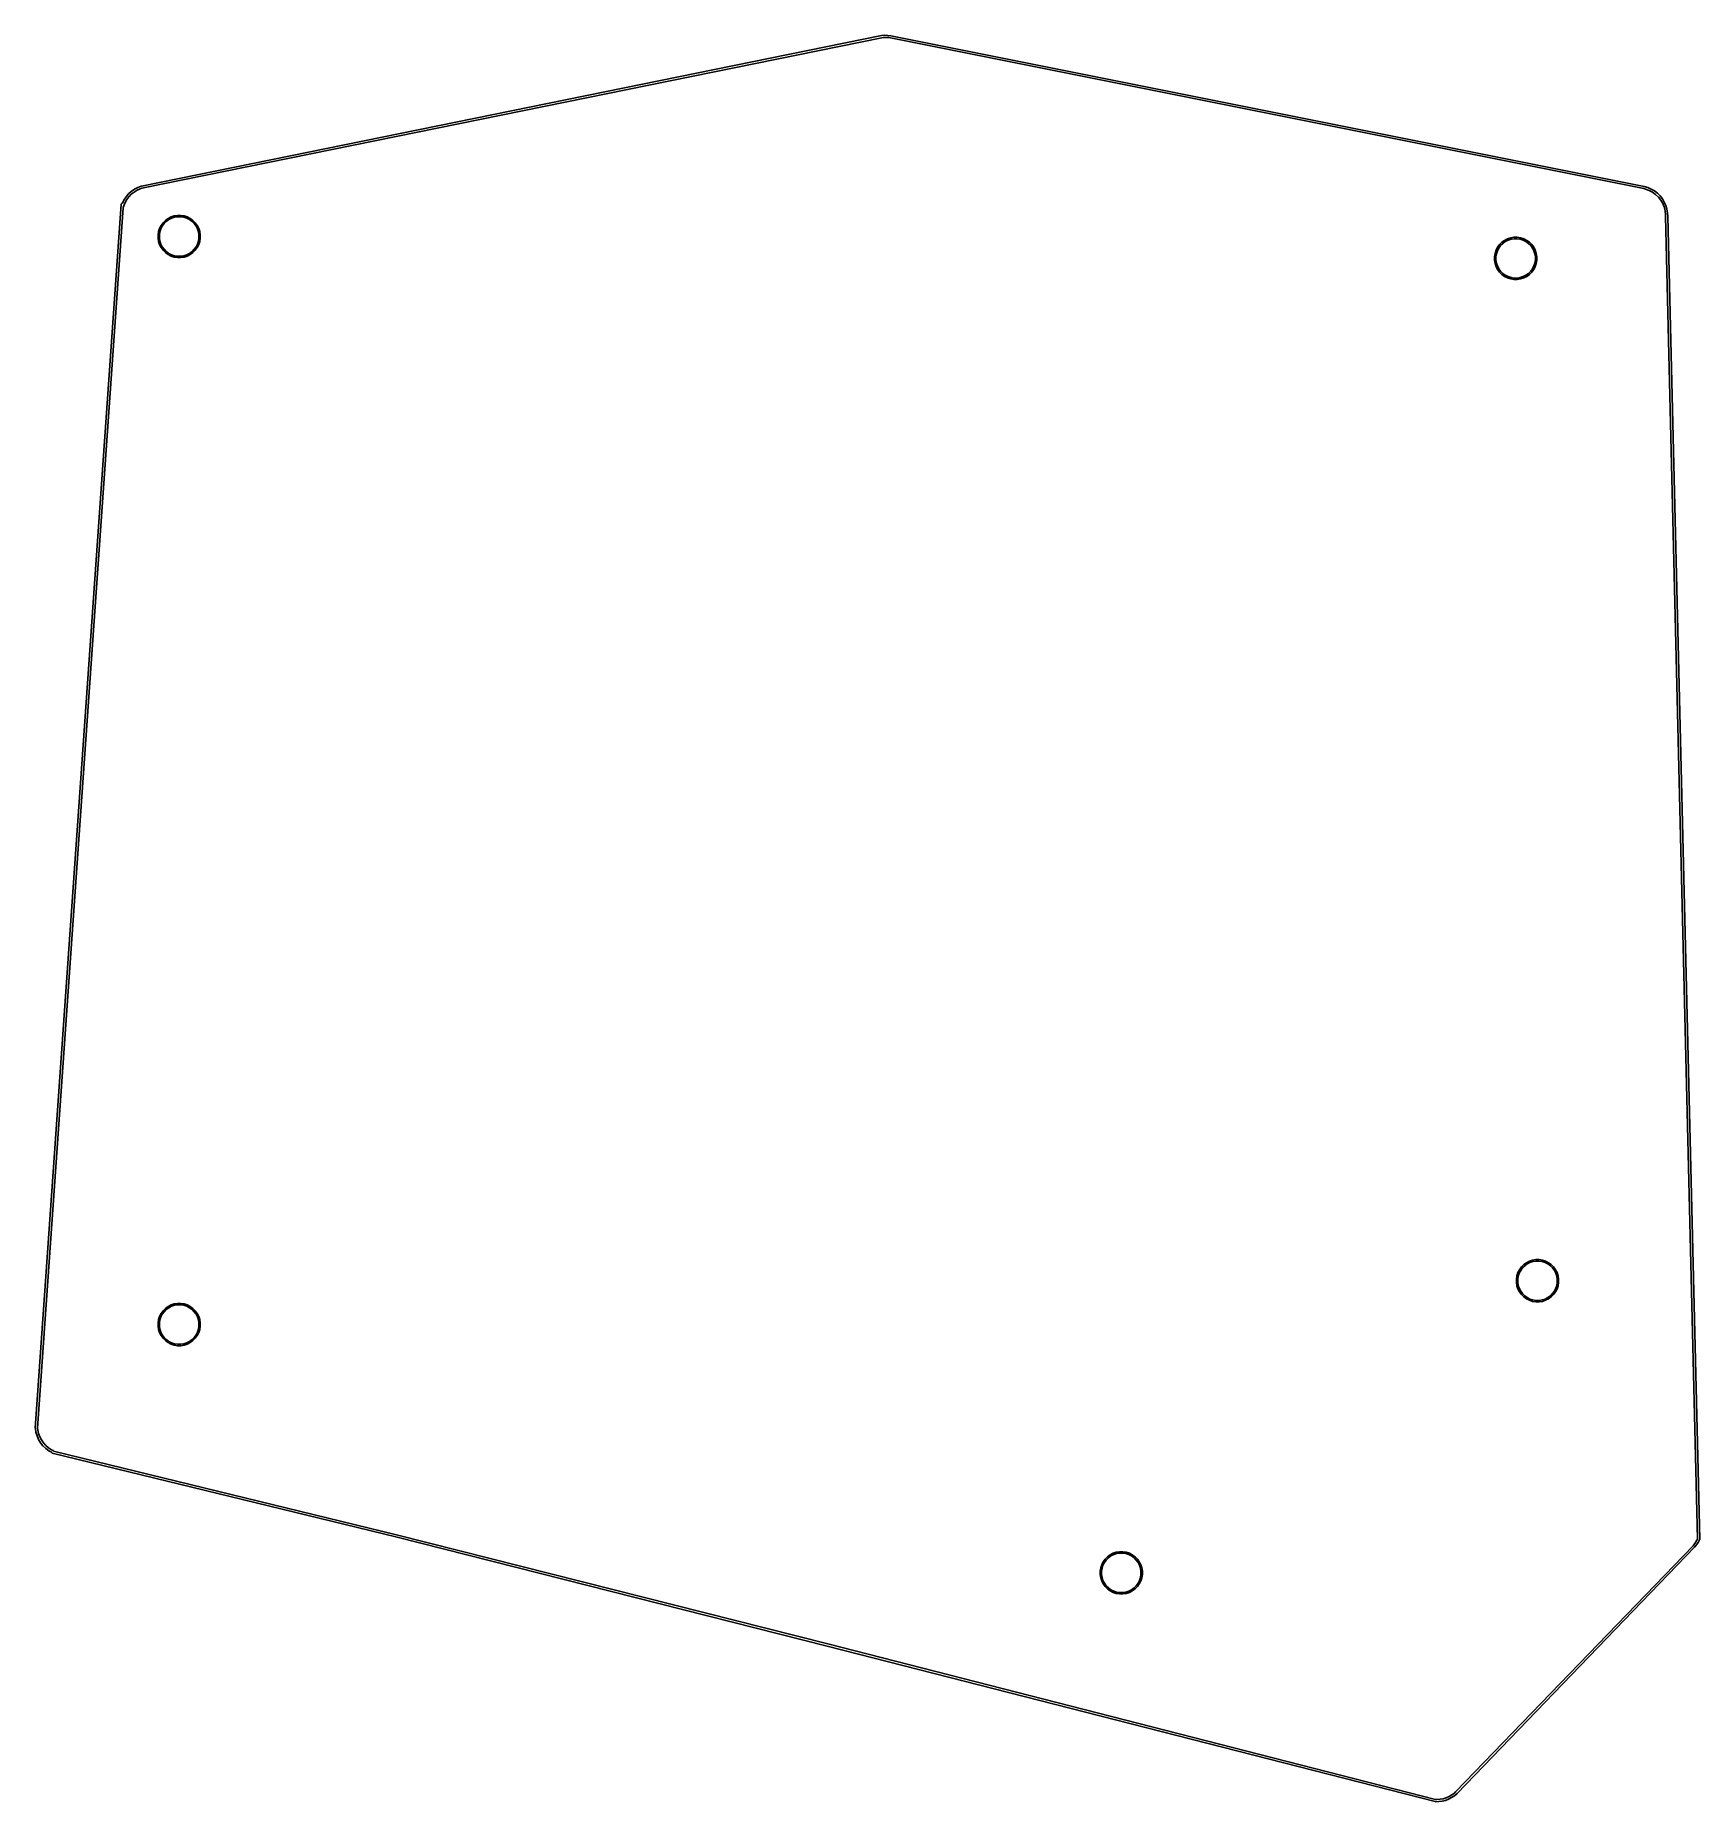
# Model space of a CAD drawing. Header units: millimetres. Extents: x 77 to 191, y -160 to -40.
import ezdxf

# ---------------------------------------------------------------- set-up
doc = ezdxf.new("R2010")
doc.units = ezdxf.units.MM
doc.layers.add('Edge.Cuts', color=254, linetype='CONTINUOUS', true_color=0xd0d2cd)

msp = doc.modelspace()

# ---------------------------------------------------------------- linework, layer by layer
at = {"layer": 'Edge.Cuts', "linetype": 'CONTINUOUS'}
for p, q in [((84.410695, -49.848045), (135.07733, -39.546548)), ((135.104976, -39.693995), (84.444298, -49.994281)), ((135.07733, -39.546548), (135.08104, -39.546166)), ((135.08104, -39.546166), (135.08185, -39.545772)), ((135.08185, -39.545772), (135.294117, -39.526651)), ((135.200981, -39.680496), (135.104976, -39.693995)), ((135.399324, -39.672508), (135.200981, -39.680496)), ((135.294117, -39.526651), (135.507234, -39.52864)), ((135.597483, -39.684197), (135.399324, -39.672508)), ((135.507234, -39.52864), (135.719107, -39.55172)), ((135.694033, -39.699616), (135.597483, -39.684197)), ((187.27289, -50.023268), (135.694033, -39.699616)), ((135.719107, -39.55172), (135.719675, -39.55201)), ((135.719675, -39.55201), (135.72202, -39.552244)), ((135.72202, -39.552244), (187.303345, -49.87639)), ((83.223095, -50.802553), (83.364252, -50.585722)), ((83.412809, -50.771696), (83.294613, -50.98096)), ((83.364252, -50.585722), (83.531511, -50.388326)), ((83.55634, -50.578923), (83.412809, -50.771696)), ((83.531511, -50.388326), (83.722225, -50.213486)), ((83.722932, -50.405692), (83.55634, -50.578923)), ((83.722225, -50.213486), (83.933378, -50.063968)), ((83.909953, -50.254743), (83.722932, -50.405692)), ((84.114442, -50.128464), (83.909953, -50.254743)), ((83.933378, -50.063968), (84.161628, -49.942139)), ((84.333164, -50.028853), (84.114442, -50.128464)), ((84.161628, -49.942139), (84.396243, -49.852641)), ((84.444298, -49.994281), (84.333164, -50.028853)), ((84.396243, -49.852641), (84.396643, -49.852372)), ((84.396643, -49.852372), (84.398233, -49.851882)), ((84.398233, -49.851882), (84.403367, -49.849924)), ((84.403367, -49.849924), (84.404544, -49.849938)), ((84.404544, -49.849938), (84.410695, -49.848045)), ((187.399554, -50.052166), (187.27289, -50.023268)), ((187.303345, -49.87639), (187.304846, -49.876847)), ((187.304846, -49.876847), (187.305297, -49.876807)), ((187.305297, -49.876807), (187.550957, -49.949157)), ((187.644569, -50.144583), (187.399554, -50.052166)), ((187.550957, -49.949157), (187.785805, -50.051287)), ((187.87477, -50.269406), (187.644569, -50.144583)), ((187.785805, -50.051287), (188.006244, -50.181634)), ((188.085895, -50.424324), (187.87477, -50.269406)), ((188.006244, -50.181634), (188.208902, -50.338202)), ((188.274036, -50.606469), (188.085895, -50.424324)), ((188.208902, -50.338202), (188.390676, -50.518595)), ((188.435708, -50.812467), (188.274036, -50.606469)), ((188.390676, -50.518595), (188.548785, -50.720054)), ((188.548785, -50.720054), (188.680808, -50.939493)), ((77.152519, -134.894757), (83.025184, -51.093571)), ((83.158186, -51.341362), (77.302581, -134.899123)), ((83.025184, -51.093571), (83.027644, -51.079075)), ((83.027644, -51.079075), (83.040705, -51.052888)), ((83.040705, -51.052888), (83.062793, -51.033693)), ((83.062793, -51.033693), (83.090546, -51.024412)), ((83.090546, -51.024412), (83.114767, -51.026109)), ((83.114767, -51.026109), (83.223095, -50.802553)), ((83.172432, -51.319457), (83.158186, -51.341362)), ((83.203619, -51.203406), (83.172432, -51.319457)), ((83.294613, -50.98096), (83.203619, -51.203406)), ((86.242377, -52.063672), (86.445109, -51.960375)), ((86.445109, -51.960375), (86.661504, -51.890064)), ((86.683874, -51.983242), (86.48178, -52.048906)), ((86.661504, -51.890064), (86.886234, -51.85447)), ((86.893753, -51.95), (86.683874, -51.983242)), ((86.886234, -51.85447), (87.113766, -51.85447)), ((87.106247, -51.95), (86.893753, -51.95)), ((87.316126, -51.983242), (87.106247, -51.95)), ((87.113766, -51.85447), (87.338496, -51.890064)), ((87.51822, -52.048906), (87.316126, -51.983242)), ((87.338496, -51.890064), (87.554891, -51.960375)), ((87.554891, -51.960375), (87.757623, -52.063672)), ((188.567919, -51.038506), (188.435708, -50.812467)), ((188.668221, -51.280401), (188.567919, -51.038506)), ((188.734756, -51.533672), (188.668221, -51.280401)), ((188.680808, -50.939493), (188.784725, -51.173554)), ((188.766294, -51.793631), (188.734756, -51.533672)), ((188.764244, -51.924548), (188.766294, -51.793631)), ((188.764431, -51.925157), (188.764244, -51.924548)), ((188.764257, -51.927516), (188.764431, -51.925157)), ((190.950024, -142.494308), (188.764257, -51.927516)), ((188.784725, -51.173554), (188.858946, -51.418656)), ((188.858946, -51.418656), (188.902334, -51.671047)), ((188.902334, -51.671047), (188.914011, -51.922259)), ((188.914011, -51.922259), (188.914213, -51.923896)), ((188.914213, -51.923896), (191.100408, -142.508404)), ((85.55447, -53.186234), (85.590064, -52.961504)), ((85.55447, -53.193753), (85.55447, -53.186234)), ((85.55447, -53.413766), (85.55447, -53.193753)), ((85.590064, -52.961504), (85.660375, -52.745109)), ((85.683242, -52.983874), (85.65, -53.193753)), ((85.65, -53.193753), (85.65, -53.406247)), ((85.660375, -52.745109), (85.763672, -52.542377)), ((85.748906, -52.78178), (85.683242, -52.983874)), ((85.845377, -52.592446), (85.748906, -52.78178)), ((85.763672, -52.542377), (85.897411, -52.3583)), ((85.970278, -52.420534), (85.845377, -52.592446)), ((85.897411, -52.3583), (86.0583, -52.197411)), ((86.120534, -52.270278), (85.970278, -52.420534)), ((86.0583, -52.197411), (86.242377, -52.063672)), ((86.292446, -52.145377), (86.120534, -52.270278)), ((86.48178, -52.048906), (86.292446, -52.145377)), ((87.707554, -52.145377), (87.51822, -52.048906)), ((87.879466, -52.270278), (87.707554, -52.145377)), ((87.757623, -52.063672), (87.9417, -52.197411)), ((88.029722, -52.420534), (87.879466, -52.270278)), ((87.9417, -52.197411), (88.102589, -52.3583)), ((88.154623, -52.592446), (88.029722, -52.420534)), ((88.102589, -52.3583), (88.236328, -52.542377)), ((88.251094, -52.78178), (88.154623, -52.592446)), ((88.236328, -52.542377), (88.339625, -52.745109)), ((88.316758, -52.983874), (88.251094, -52.78178)), ((88.35, -53.193753), (88.316758, -52.983874)), ((88.339625, -52.745109), (88.409936, -52.961504)), ((88.35, -53.406247), (88.35, -53.193753)), ((88.409936, -52.961504), (88.44553, -53.186234)), ((88.44553, -53.186234), (88.44553, -53.413766)), ((85.590064, -53.638496), (85.55447, -53.413766)), ((85.660375, -53.854891), (85.590064, -53.638496)), ((85.65, -53.406247), (85.683242, -53.616126)), ((85.763672, -54.057623), (85.660375, -53.854891)), ((85.683242, -53.616126), (85.748906, -53.81822)), ((85.748906, -53.81822), (85.845377, -54.007554)), ((85.897411, -54.2417), (85.763672, -54.057623)), ((85.845377, -54.007554), (85.970278, -54.179466)), ((86.0583, -54.402589), (85.897411, -54.2417)), ((85.970278, -54.179466), (86.120534, -54.329722)), ((86.242377, -54.536328), (86.0583, -54.402589)), ((86.120534, -54.329722), (86.292446, -54.454623)), ((87.707554, -54.454623), (87.879466, -54.329722)), ((87.9417, -54.402589), (87.757623, -54.536328)), ((87.879466, -54.329722), (88.029722, -54.179466)), ((88.102589, -54.2417), (87.9417, -54.402589)), ((88.029722, -54.179466), (88.154623, -54.007554)), ((88.236328, -54.057623), (88.102589, -54.2417)), ((88.154623, -54.007554), (88.251094, -53.81822)), ((88.339625, -53.854891), (88.236328, -54.057623)), ((88.251094, -53.81822), (88.316758, -53.616126)), ((88.316758, -53.616126), (88.35, -53.406247)), ((88.409936, -53.638496), (88.339625, -53.854891)), ((88.44553, -53.413766), (88.409936, -53.638496)), ((177.090064, -54.461504), (177.160375, -54.245109)), ((177.160375, -54.245109), (177.263672, -54.042377)), ((177.248906, -54.28178), (177.183242, -54.483874)), ((177.345377, -54.092446), (177.248906, -54.28178)), ((177.263672, -54.042377), (177.397411, -53.8583)), ((177.470278, -53.920534), (177.345377, -54.092446)), ((177.397411, -53.8583), (177.5583, -53.697411)), ((177.620534, -53.770278), (177.470278, -53.920534)), ((177.5583, -53.697411), (177.742377, -53.563672)), ((177.792446, -53.645377), (177.620534, -53.770278)), ((177.742377, -53.563672), (177.945109, -53.460375)), ((177.98178, -53.548906), (177.792446, -53.645377)), ((177.945109, -53.460375), (178.161504, -53.390064)), ((178.183874, -53.483242), (177.98178, -53.548906)), ((178.161504, -53.390064), (178.386234, -53.35447)), ((178.393753, -53.45), (178.183874, -53.483242)), ((178.386234, -53.35447), (178.613766, -53.35447)), ((178.606247, -53.45), (178.393753, -53.45)), ((178.816126, -53.483242), (178.606247, -53.45)), ((178.613766, -53.35447), (178.838496, -53.390064)), ((179.01822, -53.548906), (178.816126, -53.483242)), ((178.838496, -53.390064), (179.054891, -53.460375)), ((179.207554, -53.645377), (179.01822, -53.548906)), ((179.054891, -53.460375), (179.257623, -53.563672)), ((179.379466, -53.770278), (179.207554, -53.645377)), ((179.257623, -53.563672), (179.4417, -53.697411)), ((179.529722, -53.920534), (179.379466, -53.770278)), ((179.4417, -53.697411), (179.602589, -53.8583)), ((179.654623, -54.092446), (179.529722, -53.920534)), ((179.602589, -53.8583), (179.736328, -54.042377)), ((179.751094, -54.28178), (179.654623, -54.092446)), ((179.736328, -54.042377), (179.839625, -54.245109)), ((179.816758, -54.483874), (179.751094, -54.28178)), ((179.839625, -54.245109), (179.909936, -54.461504)), ((86.445109, -54.639625), (86.242377, -54.536328)), ((86.292446, -54.454623), (86.48178, -54.551094)), ((86.661504, -54.709936), (86.445109, -54.639625)), ((86.48178, -54.551094), (86.683874, -54.616758)), ((86.886234, -54.74553), (86.661504, -54.709936)), ((86.683874, -54.616758), (86.893753, -54.65)), ((87.113766, -54.74553), (86.886234, -54.74553)), ((86.893753, -54.65), (87.106247, -54.65)), ((87.106247, -54.65), (87.316126, -54.616758)), ((87.338496, -54.709936), (87.113766, -54.74553)), ((87.316126, -54.616758), (87.51822, -54.551094)), ((87.554891, -54.639625), (87.338496, -54.709936)), ((87.51822, -54.551094), (87.707554, -54.454623)), ((87.757623, -54.536328), (87.554891, -54.639625)), ((177.05447, -54.686234), (177.090064, -54.461504)), ((177.05447, -54.693753), (177.05447, -54.686234)), ((177.05447, -54.913766), (177.05447, -54.693753)), ((177.090064, -55.138496), (177.05447, -54.913766)), ((177.160375, -55.354891), (177.090064, -55.138496)), ((177.183242, -54.483874), (177.15, -54.693753)), ((177.15, -54.693753), (177.15, -54.906247)), ((177.15, -54.906247), (177.183242, -55.116126)), ((177.263672, -55.557623), (177.160375, -55.354891)), ((177.183242, -55.116126), (177.248906, -55.31822)), ((177.248906, -55.31822), (177.345377, -55.507554)), ((177.397411, -55.7417), (177.263672, -55.557623)), ((177.345377, -55.507554), (177.470278, -55.679466)), ((179.529722, -55.679466), (179.654623, -55.507554)), ((179.736328, -55.557623), (179.602589, -55.7417)), ((179.654623, -55.507554), (179.751094, -55.31822)), ((179.839625, -55.354891), (179.736328, -55.557623)), ((179.751094, -55.31822), (179.816758, -55.116126)), ((179.85, -54.693753), (179.816758, -54.483874)), ((179.816758, -55.116126), (179.85, -54.906247)), ((179.909936, -55.138496), (179.839625, -55.354891)), ((179.85, -54.906247), (179.85, -54.693753)), ((179.909936, -54.461504), (179.94553, -54.686234)), ((179.94553, -54.913766), (179.909936, -55.138496)), ((179.94553, -54.686234), (179.94553, -54.913766)), ((177.5583, -55.902589), (177.397411, -55.7417)), ((177.470278, -55.679466), (177.620534, -55.829722)), ((177.742377, -56.036328), (177.5583, -55.902589)), ((177.620534, -55.829722), (177.792446, -55.954623)), ((177.945109, -56.139625), (177.742377, -56.036328)), ((177.792446, -55.954623), (177.98178, -56.051094)), ((178.161504, -56.209936), (177.945109, -56.139625)), ((177.98178, -56.051094), (178.183874, -56.116758)), ((178.386234, -56.24553), (178.161504, -56.209936)), ((178.183874, -56.116758), (178.393753, -56.15)), ((178.613766, -56.24553), (178.386234, -56.24553)), ((178.393753, -56.15), (178.606247, -56.15)), ((178.606247, -56.15), (178.816126, -56.116758)), ((178.838496, -56.209936), (178.613766, -56.24553)), ((178.816126, -56.116758), (179.01822, -56.051094)), ((179.054891, -56.139625), (178.838496, -56.209936)), ((179.01822, -56.051094), (179.207554, -55.954623)), ((179.257623, -56.036328), (179.054891, -56.139625)), ((179.207554, -55.954623), (179.379466, -55.829722)), ((179.4417, -55.902589), (179.257623, -56.036328)), ((179.379466, -55.829722), (179.529722, -55.679466)), ((179.602589, -55.7417), (179.4417, -55.902589)), ((179.661504, -123.390064), (179.886234, -123.35447)), ((179.886234, -123.35447), (180.113766, -123.35447)), ((180.113766, -123.35447), (180.338496, -123.390064)), ((178.55447, -124.686234), (178.590064, -124.461504)), ((178.590064, -124.461504), (178.660375, -124.245109)), ((178.683242, -124.483874), (178.65, -124.693753)), ((178.660375, -124.245109), (178.763672, -124.042377)), ((178.748906, -124.28178), (178.683242, -124.483874)), ((178.845377, -124.092446), (178.748906, -124.28178)), ((178.763672, -124.042377), (178.897411, -123.8583)), ((178.970278, -123.920534), (178.845377, -124.092446)), ((178.897411, -123.8583), (179.0583, -123.697411)), ((179.120534, -123.770278), (178.970278, -123.920534)), ((179.0583, -123.697411), (179.242377, -123.563672)), ((179.292446, -123.645377), (179.120534, -123.770278)), ((179.242377, -123.563672), (179.445109, -123.460375)), ((179.48178, -123.548906), (179.292446, -123.645377)), ((179.445109, -123.460375), (179.661504, -123.390064)), ((179.683874, -123.483242), (179.48178, -123.548906)), ((179.893753, -123.45), (179.683874, -123.483242)), ((180.106247, -123.45), (179.893753, -123.45)), ((180.316126, -123.483242), (180.106247, -123.45)), ((180.51822, -123.548906), (180.316126, -123.483242)), ((180.338496, -123.390064), (180.554891, -123.460375)), ((180.707554, -123.645377), (180.51822, -123.548906)), ((180.554891, -123.460375), (180.757623, -123.563672)), ((180.879466, -123.770278), (180.707554, -123.645377)), ((180.757623, -123.563672), (180.9417, -123.697411)), ((181.029722, -123.920534), (180.879466, -123.770278)), ((180.9417, -123.697411), (181.102589, -123.8583)), ((181.154623, -124.092446), (181.029722, -123.920534)), ((181.102589, -123.8583), (181.236328, -124.042377)), ((181.251094, -124.28178), (181.154623, -124.092446)), ((181.236328, -124.042377), (181.339625, -124.245109)), ((181.316758, -124.483874), (181.251094, -124.28178)), ((181.35, -124.693753), (181.316758, -124.483874)), ((181.339625, -124.245109), (181.409936, -124.461504)), ((181.409936, -124.461504), (181.44553, -124.686234)), ((178.55447, -124.693753), (178.55447, -124.686234)), ((178.55447, -124.913766), (178.55447, -124.693753)), ((178.590064, -125.138496), (178.55447, -124.913766)), ((178.660375, -125.354891), (178.590064, -125.138496)), ((178.65, -124.693753), (178.65, -124.906247)), ((178.65, -124.906247), (178.683242, -125.116126)), ((178.763672, -125.557623), (178.660375, -125.354891)), ((178.683242, -125.116126), (178.748906, -125.31822)), ((178.748906, -125.31822), (178.845377, -125.507554)), ((178.897411, -125.7417), (178.763672, -125.557623)), ((178.845377, -125.507554), (178.970278, -125.679466)), ((179.0583, -125.902589), (178.897411, -125.7417)), ((178.970278, -125.679466), (179.120534, -125.829722)), ((180.879466, -125.829722), (181.029722, -125.679466)), ((181.102589, -125.7417), (180.9417, -125.902589)), ((181.029722, -125.679466), (181.154623, -125.507554)), ((181.236328, -125.557623), (181.102589, -125.7417)), ((181.154623, -125.507554), (181.251094, -125.31822)), ((181.339625, -125.354891), (181.236328, -125.557623)), ((181.251094, -125.31822), (181.316758, -125.116126)), ((181.316758, -125.116126), (181.35, -124.906247)), ((181.409936, -125.138496), (181.339625, -125.354891)), ((181.35, -124.906247), (181.35, -124.693753)), ((181.44553, -124.913766), (181.409936, -125.138496)), ((181.44553, -124.686234), (181.44553, -124.913766)), ((85.763672, -127.042377), (85.897411, -126.8583)), ((85.970278, -126.920534), (85.845377, -127.092446)), ((85.897411, -126.8583), (86.0583, -126.697411)), ((86.120534, -126.770278), (85.970278, -126.920534)), ((86.0583, -126.697411), (86.242377, -126.563672)), ((86.292446, -126.645377), (86.120534, -126.770278)), ((86.242377, -126.563672), (86.445109, -126.460375)), ((86.48178, -126.548906), (86.292446, -126.645377)), ((86.445109, -126.460375), (86.661504, -126.390064)), ((86.683874, -126.483242), (86.48178, -126.548906)), ((86.661504, -126.390064), (86.886234, -126.35447)), ((86.893753, -126.45), (86.683874, -126.483242)), ((86.886234, -126.35447), (87.113766, -126.35447)), ((87.106247, -126.45), (86.893753, -126.45)), ((87.316126, -126.483242), (87.106247, -126.45)), ((87.113766, -126.35447), (87.338496, -126.390064)), ((87.51822, -126.548906), (87.316126, -126.483242)), ((87.338496, -126.390064), (87.554891, -126.460375)), ((87.707554, -126.645377), (87.51822, -126.548906)), ((87.554891, -126.460375), (87.757623, -126.563672)), ((87.879466, -126.770278), (87.707554, -126.645377)), ((87.757623, -126.563672), (87.9417, -126.697411)), ((88.029722, -126.920534), (87.879466, -126.770278)), ((87.9417, -126.697411), (88.102589, -126.8583)), ((88.154623, -127.092446), (88.029722, -126.920534)), ((88.102589, -126.8583), (88.236328, -127.042377)), ((179.242377, -126.036328), (179.0583, -125.902589)), ((179.120534, -125.829722), (179.292446, -125.954623)), ((179.445109, -126.139625), (179.242377, -126.036328)), ((179.292446, -125.954623), (179.48178, -126.051094)), ((179.661504, -126.209936), (179.445109, -126.139625)), ((179.48178, -126.051094), (179.683874, -126.116758)), ((179.886234, -126.24553), (179.661504, -126.209936)), ((179.683874, -126.116758), (179.893753, -126.15)), ((180.113766, -126.24553), (179.886234, -126.24553)), ((179.893753, -126.15), (180.106247, -126.15)), ((180.106247, -126.15), (180.316126, -126.116758)), ((180.338496, -126.209936), (180.113766, -126.24553)), ((180.316126, -126.116758), (180.51822, -126.051094)), ((180.554891, -126.139625), (180.338496, -126.209936)), ((180.51822, -126.051094), (180.707554, -125.954623)), ((180.757623, -126.036328), (180.554891, -126.139625)), ((180.707554, -125.954623), (180.879466, -125.829722)), ((180.9417, -125.902589), (180.757623, -126.036328)), ((85.55447, -127.686234), (85.590064, -127.461504)), ((85.55447, -127.693753), (85.55447, -127.686234)), ((85.55447, -127.913766), (85.55447, -127.693753)), ((85.590064, -128.138496), (85.55447, -127.913766)), ((85.590064, -127.461504), (85.660375, -127.245109)), ((85.660375, -128.354891), (85.590064, -128.138496)), ((85.683242, -127.483874), (85.65, -127.693753)), ((85.65, -127.693753), (85.65, -127.906247)), ((85.65, -127.906247), (85.683242, -128.116126)), ((85.660375, -127.245109), (85.763672, -127.042377)), ((85.748906, -127.28178), (85.683242, -127.483874)), ((85.683242, -128.116126), (85.748906, -128.31822)), ((85.845377, -127.092446), (85.748906, -127.28178)), ((88.251094, -127.28178), (88.154623, -127.092446)), ((88.236328, -127.042377), (88.339625, -127.245109)), ((88.316758, -127.483874), (88.251094, -127.28178)), ((88.251094, -128.31822), (88.316758, -128.116126)), ((88.35, -127.693753), (88.316758, -127.483874)), ((88.316758, -128.116126), (88.35, -127.906247)), ((88.339625, -127.245109), (88.409936, -127.461504)), ((88.409936, -128.138496), (88.339625, -128.354891)), ((88.35, -127.906247), (88.35, -127.693753)), ((88.409936, -127.461504), (88.44553, -127.686234)), ((88.44553, -127.913766), (88.409936, -128.138496)), ((88.44553, -127.686234), (88.44553, -127.913766)), ((85.763672, -128.557623), (85.660375, -128.354891)), ((85.748906, -128.31822), (85.845377, -128.507554)), ((85.897411, -128.7417), (85.763672, -128.557623)), ((85.845377, -128.507554), (85.970278, -128.679466)), ((86.0583, -128.902589), (85.897411, -128.7417)), ((85.970278, -128.679466), (86.120534, -128.829722)), ((86.242377, -129.036328), (86.0583, -128.902589)), ((86.120534, -128.829722), (86.292446, -128.954623)), ((86.445109, -129.139625), (86.242377, -129.036328)), ((86.292446, -128.954623), (86.48178, -129.051094)), ((86.661504, -129.209936), (86.445109, -129.139625)), ((86.48178, -129.051094), (86.683874, -129.116758)), ((86.886234, -129.24553), (86.661504, -129.209936)), ((86.683874, -129.116758), (86.893753, -129.15)), ((87.113766, -129.24553), (86.886234, -129.24553)), ((86.893753, -129.15), (87.106247, -129.15)), ((87.106247, -129.15), (87.316126, -129.116758)), ((87.338496, -129.209936), (87.113766, -129.24553)), ((87.316126, -129.116758), (87.51822, -129.051094)), ((87.554891, -129.139625), (87.338496, -129.209936)), ((87.51822, -129.051094), (87.707554, -128.954623)), ((87.757623, -129.036328), (87.554891, -129.139625)), ((87.707554, -128.954623), (87.879466, -128.829722)), ((87.9417, -128.902589), (87.757623, -129.036328)), ((87.879466, -128.829722), (88.029722, -128.679466)), ((88.102589, -128.7417), (87.9417, -128.902589)), ((88.029722, -128.679466), (88.154623, -128.507554)), ((88.236328, -128.557623), (88.102589, -128.7417)), ((88.154623, -128.507554), (88.251094, -128.31822)), ((88.339625, -128.354891), (88.236328, -128.557623)), ((77.152841, -134.906174), (77.152519, -134.894757)), ((77.152661, -134.906977), (77.152841, -134.906174)), ((77.152907, -134.908533), (77.152661, -134.906977)), ((77.152934, -134.909454), (77.152907, -134.908533)), ((77.153162, -134.910137), (77.152934, -134.909454)), ((77.194062, -135.167795), (77.153162, -134.910137)), ((77.268549, -135.421157), (77.194062, -135.167795)), ((77.374893, -135.662882), (77.268549, -135.421157)), ((77.302581, -134.899123), (77.313439, -135.015151)), ((77.313439, -135.015151), (77.367378, -135.254471)), ((77.367378, -135.254471), (77.451544, -135.484905)), ((77.511341, -135.888984), (77.374893, -135.662882)), ((77.451544, -135.484905), (77.564549, -135.702651)), ((77.675642, -136.095734), (77.511341, -135.888984)), ((77.564549, -135.702651), (77.70453, -135.904118)), ((77.865085, -136.279721), (77.675642, -136.095734)), ((77.70453, -135.904118), (77.869177, -136.085983)), ((78.076547, -136.437911), (77.865085, -136.279721)), ((77.869177, -136.085983), (78.055775, -136.245246)), ((78.055775, -136.245246), (78.261246, -136.379281)), ((78.254083, -136.538093), (78.076547, -136.437911)), ((78.256191, -136.551718), (78.254083, -136.538093)), ((78.27139, -136.576724), (78.256191, -136.551718)), ((78.261246, -136.379281), (78.371716, -136.432594)), ((78.295002, -136.59401), (78.27139, -136.576724)), ((78.308876, -136.598877), (78.295002, -136.59401)), ((101.839855, -142.33813), (78.308876, -136.598877)), ((78.371716, -136.432594), (78.405197, -136.46465)), ((78.405197, -136.46465), (78.405825, -136.468125)), ((78.405825, -136.468125), (101.875694, -142.192474)), ((131.372544, -149.81326), (101.839855, -142.33813)), ((101.875694, -142.192474), (101.876003, -142.192582)), ((101.876003, -142.192582), (101.876325, -142.192631)), ((101.876325, -142.192631), (131.4095, -149.667884)), ((190.820132, -142.726813), (190.917221, -142.564007)), ((190.917221, -142.564007), (190.950024, -142.494308)), ((191.093278, -142.542177), (190.997479, -142.72222)), ((191.093931, -142.537019), (191.093278, -142.542177)), ((191.099321, -142.523067), (191.093931, -142.537019)), ((191.100408, -142.508404), (191.099321, -142.523067)), ((150.263672, -144.042377), (150.397411, -143.8583)), ((150.397411, -143.8583), (150.5583, -143.697411)), ((150.620534, -143.770278), (150.470278, -143.920534)), ((150.5583, -143.697411), (150.742377, -143.563672)), ((150.792446, -143.645377), (150.620534, -143.770278)), ((150.742377, -143.563672), (150.945109, -143.460375)), ((150.98178, -143.548906), (150.792446, -143.645377)), ((150.945109, -143.460375), (151.161504, -143.390064)), ((151.183874, -143.483242), (150.98178, -143.548906)), ((151.161504, -143.390064), (151.386234, -143.35447)), ((151.393753, -143.45), (151.183874, -143.483242)), ((151.386234, -143.35447), (151.613766, -143.35447)), ((151.606247, -143.45), (151.393753, -143.45)), ((151.816126, -143.483242), (151.606247, -143.45)), ((151.613766, -143.35447), (151.838496, -143.390064)), ((152.01822, -143.548906), (151.816126, -143.483242)), ((151.838496, -143.390064), (152.054891, -143.460375)), ((152.207554, -143.645377), (152.01822, -143.548906)), ((152.054891, -143.460375), (152.257623, -143.563672)), ((152.379466, -143.770278), (152.207554, -143.645377)), ((152.257623, -143.563672), (152.4417, -143.697411)), ((152.529722, -143.920534), (152.379466, -143.770278)), ((152.4417, -143.697411), (152.602589, -143.8583)), ((152.602589, -143.8583), (152.736328, -144.042377)), ((174.391195, -159.801714), (190.645092, -142.948893)), ((190.753984, -143.052065), (174.497957, -159.907096)), ((190.645092, -142.948893), (190.707662, -142.8794)), ((190.707662, -142.8794), (190.820132, -142.726813)), ((190.755265, -143.050444), (190.753984, -143.052065)), ((190.755754, -143.050162), (190.755265, -143.050444)), ((190.884613, -142.892086), (190.755754, -143.050162)), ((190.997479, -142.72222), (190.884613, -142.892086)), ((150.05447, -144.686234), (150.090064, -144.461504)), ((150.05447, -144.693753), (150.05447, -144.686234)), ((150.05447, -144.913766), (150.05447, -144.693753)), ((150.090064, -145.138496), (150.05447, -144.913766)), ((150.090064, -144.461504), (150.160375, -144.245109)), ((150.183242, -144.483874), (150.15, -144.693753)), ((150.15, -144.693753), (150.15, -144.906247)), ((150.15, -144.906247), (150.183242, -145.116126)), ((150.160375, -144.245109), (150.263672, -144.042377)), ((150.248906, -144.28178), (150.183242, -144.483874)), ((150.183242, -145.116126), (150.248906, -145.31822)), ((150.345377, -144.092446), (150.248906, -144.28178)), ((150.470278, -143.920534), (150.345377, -144.092446)), ((152.654623, -144.092446), (152.529722, -143.920534)), ((152.751094, -144.28178), (152.654623, -144.092446)), ((152.736328, -144.042377), (152.839625, -144.245109)), ((152.816758, -144.483874), (152.751094, -144.28178)), ((152.751094, -145.31822), (152.816758, -145.116126)), ((152.85, -144.693753), (152.816758, -144.483874)), ((152.816758, -145.116126), (152.85, -144.906247)), ((152.839625, -144.245109), (152.909936, -144.461504)), ((152.85, -144.906247), (152.85, -144.693753)), ((152.909936, -144.461504), (152.94553, -144.686234)), ((152.94553, -144.913766), (152.909936, -145.138496)), ((152.94553, -144.686234), (152.94553, -144.913766)), ((150.160375, -145.354891), (150.090064, -145.138496)), ((150.263672, -145.557623), (150.160375, -145.354891)), ((150.248906, -145.31822), (150.345377, -145.507554)), ((150.397411, -145.7417), (150.263672, -145.557623)), ((150.345377, -145.507554), (150.470278, -145.679466)), ((150.5583, -145.902589), (150.397411, -145.7417)), ((150.470278, -145.679466), (150.620534, -145.829722)), ((150.742377, -146.036328), (150.5583, -145.902589)), ((150.620534, -145.829722), (150.792446, -145.954623)), ((150.945109, -146.139625), (150.742377, -146.036328)), ((150.792446, -145.954623), (150.98178, -146.051094)), ((151.161504, -146.209936), (150.945109, -146.139625)), ((150.98178, -146.051094), (151.183874, -146.116758)), ((151.386234, -146.24553), (151.161504, -146.209936)), ((151.183874, -146.116758), (151.393753, -146.15)), ((151.613766, -146.24553), (151.386234, -146.24553)), ((151.393753, -146.15), (151.606247, -146.15)), ((151.606247, -146.15), (151.816126, -146.116758)), ((151.838496, -146.209936), (151.613766, -146.24553)), ((151.816126, -146.116758), (152.01822, -146.051094)), ((152.054891, -146.139625), (151.838496, -146.209936)), ((152.01822, -146.051094), (152.207554, -145.954623)), ((152.257623, -146.036328), (152.054891, -146.139625)), ((152.207554, -145.954623), (152.379466, -145.829722)), ((152.4417, -145.902589), (152.257623, -146.036328)), ((152.379466, -145.829722), (152.529722, -145.679466)), ((152.602589, -145.7417), (152.4417, -145.902589)), ((152.529722, -145.679466), (152.654623, -145.507554)), ((152.736328, -145.557623), (152.602589, -145.7417)), ((152.654623, -145.507554), (152.751094, -145.31822)), ((152.839625, -145.354891), (152.736328, -145.557623)), ((152.909936, -145.138496), (152.839625, -145.354891)), ((172.982919, -160.465533), (131.372544, -149.81326)), ((131.4095, -149.667884), (131.409595, -149.667918)), ((131.409595, -149.667918), (131.409697, -149.667934)), ((131.409697, -149.667934), (173.012545, -160.318279)), ((172.997452, -160.467766), (172.982919, -160.465533)), ((172.997994, -160.467688), (172.997452, -160.467766)), ((172.998312, -160.467807), (172.997994, -160.467688)), ((173.232615, -160.464454), (172.998312, -160.467807)), ((173.012545, -160.318279), (173.113409, -160.3226)), ((173.113409, -160.3226), (173.330417, -160.307077)), ((173.46501, -160.434424), (173.232615, -160.464454)), ((173.330417, -160.307077), (173.544242, -160.266928)), ((173.692469, -160.378108), (173.46501, -160.434424)), ((173.544242, -160.266928), (173.752099, -160.202675)), ((173.91203, -160.296241), (173.692469, -160.378108)), ((173.752099, -160.202675), (173.951281, -160.115156)), ((174.120832, -160.189889), (173.91203, -160.296241)), ((173.951281, -160.115156), (174.139193, -160.005511)), ((174.316156, -160.060437), (174.120832, -160.189889)), ((174.139193, -160.005511), (174.313388, -159.875167)), ((174.313388, -159.875167), (174.391195, -159.801714)), ((174.495456, -159.909571), (174.316156, -160.060437)), ((174.495809, -159.908924), (174.495456, -159.909571)), ((174.497957, -159.907096), (174.495809, -159.908924))]:
    msp.add_line(p, q, dxfattribs=at)

doc.saveas('drawing.dxf')
